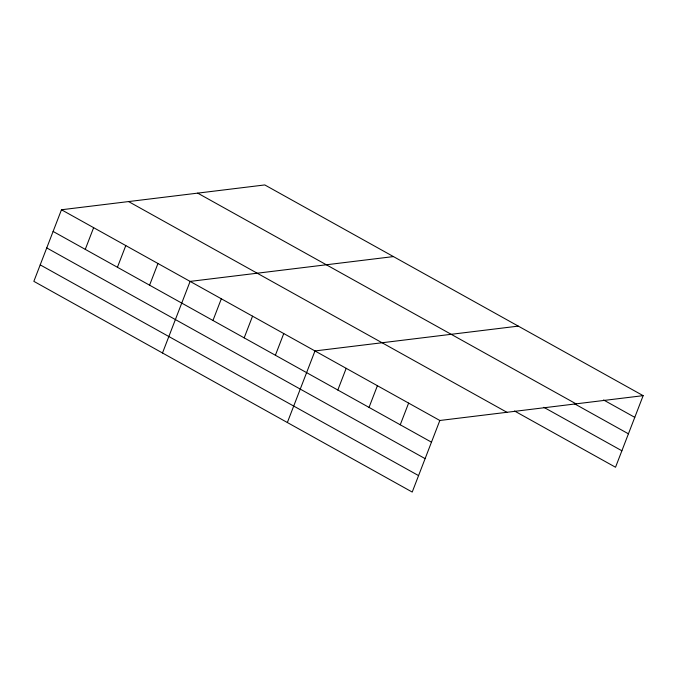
<?xml version="1.0" encoding="UTF-8"?>
<svg xmlns="http://www.w3.org/2000/svg" width="677" height="677" viewBox="0 0 677 677"><rect width="100%" height="100%" fill="white"/><g stroke="black" fill="none" stroke-linecap="round" stroke-linejoin="round"><path stroke-width="1.02" d="M643.15 395.656L264.783 184.939L61.472 209.76L33.85 281.344L412.217 492.061L439.838 420.485L643.15 395.656L615.528 467.24L514.537 410.998M85.26 249.364L93.629 227.675M117.426 267.271L125.795 245.582M149.583 285.186L157.953 263.497M162.497 352.988L190.11 281.404L393.43 256.583M212.959 320.483L221.328 298.794M244.177 337.865L252.546 316.176M275.387 355.247L283.756 333.558M287.353 422.524L314.974 350.94L518.286 326.119M337.823 390.02L346.192 368.33M369.033 407.402L377.402 385.712M400.251 424.784L408.62 403.094M603.562 399.963L634.781 417.354M197.692 193.131L576.059 403.847M574.257 403.644L628.425 433.813M543.843 407.317L621.884 450.772M128.562 201.568L506.929 412.293M61.472 209.76L439.838 420.485M53.102 231.449L431.469 442.174M46.747 247.917L425.114 458.634M40.205 264.876L418.564 475.601"/></g></svg>
